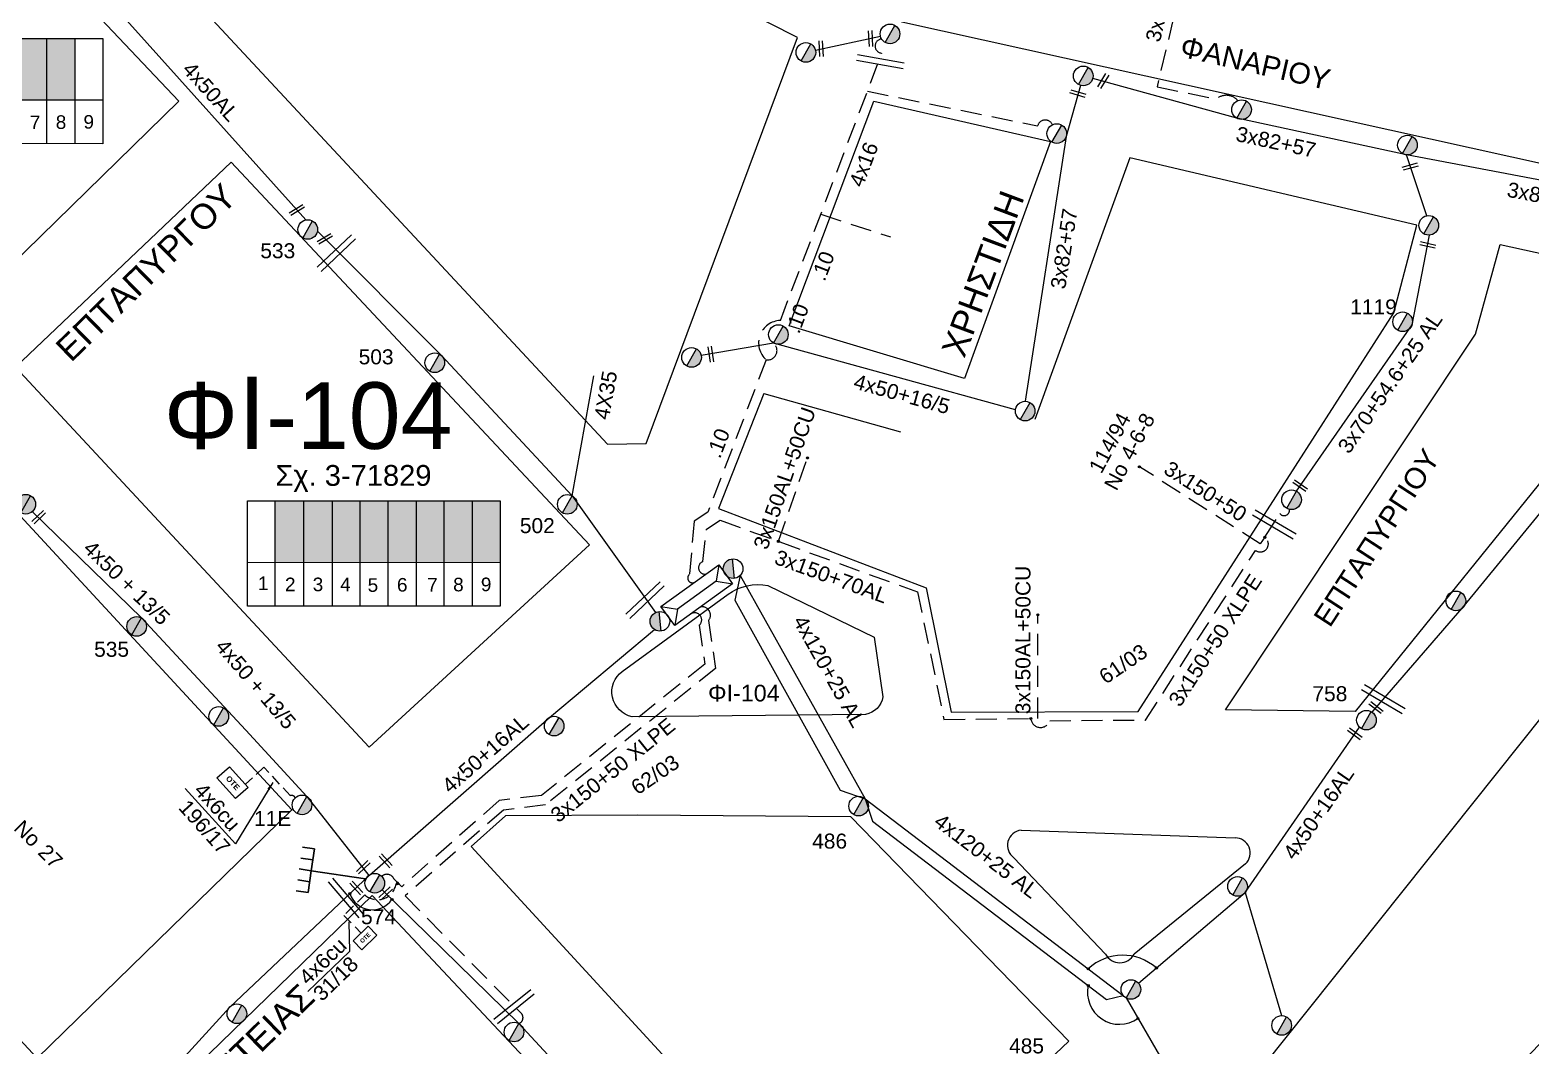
# Model space of a CAD drawing. Header units: millimetres. Extents: x 1091 to 3521, y 1177 to 2968.
# Drawn here: x 2548.9 to 2729.1, y 2260.2 to 2382.2 of the extents above; entities that cross this region are included whole.
import ezdxf
from ezdxf.enums import TextEntityAlignment as Align

# ---------------------------------------------------------------- set-up
doc = ezdxf.new("R2010")
doc.units = ezdxf.units.MM
doc.linetypes.add('DASHED', pattern=[19.05, 12.7, -6.35])
for name, color, linetype, lineweight in [('3x150+50', 7, 'Continuous', 30), ('3x150+50 XLPE', 7, 'SYN_LINE', 30), ('3x82+57', 7, 'DASHED', 30), ('4X35', 7, 'DASHED', 30), ('4x50 + 13_5', 7, 'SYN_LINE', 30), ('4x50+16', 7, 'Continuous', 30), ('4x50+16_5', 7, 'Continuous', 30), ('Άγνωστα', 7, 'Continuous', 30), ('Γυμνά εναέρια ΧΤ (3Φ) 4x50AL', 7, 'Continuous', 30), ('Γυμνά εναέρια ΧΤ και ΦΟΠ (3Φ)   4x50+16AL', 7, 'Continuous', 30), ('Καλώδια ΧΤ   3x150+70AL', 7, 'DASHED', 30), ('Καλώδια ΧΤ   3x150AL+50CU', 7, 'DASHED', 30), ('Συνεστραμμένα ΧΤ   3x70+54.6+25 AL', 7, 'SYN_LINE', 30), ('Συνεστραμμένα ΧΤ   4x120+25 AL', 7, 'SYN_LINE', 30), ('Υπόγεια Καλώδια Δικτύου ΧΤ   .10', 7, 'DASHED', 30), ('Υπόγεια Καλώδια Δικτύου ΧΤ   .15', 7, 'DASHED', 30), ('Υπόγεια καλώδια Παροχών ΧΤ   4x16AL', 7, 'DASHED', 30), ('Υπόγεια καλώδια Παροχών ΧΤ   4x50AL', 7, 'DASHED', 30), ('Υπόγεια καλώδια Παροχών ΧΤ   4x6', 7, 'DASHED', 30)]:
    doc.layers.add(name, color=color, linetype=linetype, lineweight=lineweight)
for name, color, linetype in [('Pillar OTE', 7, 'Continuous'), ('TEXT ΚΑΛΩΔΙΩΝ', 7, 'Continuous'), ('ΑΓΝΩΣΤΟ ΕΝΑΕΡΙΟ ΚΑΛΩΔΙΟ', 7, 'Continuous'), ('ΑΓΝΩΣΤΟ ΥΠΟΓΕΙΟ ΚΑΛΩΔΙΟ', 7, 'DASHED'), ('Επιγραφές - Σχήματα', 7, 'Continuous'), ('Μηχανική τομή', 7, 'Continuous'), ('Στύλος Ξύλινος', 7, 'Continuous'), ('Στύλος Ξύλινος @ 1', 7, 'Continuous'), ('Στύλος ΦΜ', 7, 'Continuous'), ('Στύλος ΦΜ @ 1', 7, 'Continuous'), ('Συνδέσεις', 7, 'Continuous'), ('Τομή', 7, 'Continuous'), ('Υποσταθμός εναέριος 2 στύλων', 7, 'Continuous'), ('Υποσταθμός πόλεως', 7, 'Continuous'), ('Υπόβαθρο ΔΕΗ', 7, 'Continuous')]:
    doc.layers.add(name, color=color, linetype=linetype)
doc.styles.add('arial', font='arial.ttf')
doc.styles.get("Standard").update_dxf_attribs({"font": 'arial.ttf', "height": 1.8})
doc.linetypes.add('SYN_LINE', pattern='A,0.5,-0.0001,["/\\/\\/\\/",Standard,S=0.1,R=0,X=0,Y=-0.05],-0.25', length=0.7501)
doc.dimstyles.new('ISO-25', dxfattribs={"dimtxt": 2.5, "dimasz": 2.5, "dimexe": 1.25, "dimexo": 0.625, "dimtad": 1, "dimtxsty": 'Standard', "dimcen": 2.5, "dimadec": 0, "dimazin": 0, "dimtfac": 1, "dimtmove": 0, "dimatfit": 3, "dimfxl": 1, "dimarcsym": 0})

# ---------------------------------------------------------------- blocks, each defined once
blk = doc.blocks.new('ΥΠΑΡΧΩΝ ΤΣΙΜΕΝΤΕΝΙΟΣ ΣΤΥΛΟΣ')
at = {"layer": 'Στύλος ΦΜ'}
blk.add_hatch(color=7, dxfattribs=at).paths.add_polyline_path([(-1.29, -2.28, 0.574793), (2.62, 0, 0.268822), (1.3, 2.27)])
at = {"layer": 'Στύλος ΦΜ', "color": 7}
blk.add_line((-1.29, -2.28), (1.3, 2.27), dxfattribs=at)
blk.add_circle((0, 0), 2.62, dxfattribs=at)
at = {"layer": 'Στύλος ΦΜ', "flags": 4}
for tag, p in [('ΑΡΙΘΜΟΣ', (-4.68, 8.05)), ('ΤΥΠΟΣ', (-4.91, 3.03))]:
    blk.add_attdef(tag, p, '', height=4, dxfattribs=at)
blk = doc.blocks.new('ΥΠΑΡΧΩΝ ΞΥΛΙΝΟΣ ΣΤΥΛΟΣ')
at = {"layer": 'Στύλος Ξύλινος'}
h = blk.add_hatch(color=7, dxfattribs=at)
h.paths.add_polyline_path([(-2.62, 0, 0.270008), (-1.29, -2.28), (1.3, 2.27, 0.576266)])
h.paths.add_polyline_path([(-1.29, -2.28, 0.574793), (2.62, 0, 0.268822), (1.3, 2.27)])
at = {"layer": 'Στύλος Ξύλινος', "color": 7}
blk.add_line((-1.29, -2.28), (1.3, 2.27), dxfattribs=at)
blk.add_circle((0, 0), 2.62, dxfattribs=at)
at = {"layer": 'Στύλος Ξύλινος', "color": 1, "flags": 4}
for tag, p in [('ΑΡΙΘΜΟΣ', (-4.91, 8.6)), ('ΤΥΠΟΣ', (-4.85, 3.39))]:
    blk.add_attdef(tag, p, '', height=4, dxfattribs=at)
blk = doc.blocks.new('ΥΠΟΣΤΑΘΜΟΣ ΕΝΑΕΡΙΟΣ ΕΠΙ 2 ΣΤΥΛΩΝ')
at = {"layer": 'Υποσταθμός εναέριος 2 στύλων', "linetype": 'Continuous'}
for points in [[(-11.97, -2.11, 0.574793), (-8.45, -0.07, 0.268822), (-9.64, 1.98)], [(9.68, -2.15, 0.574793), (13.19, -0.1, 0.268822), (12.01, 1.95)]]:
    blk.add_hatch(color=256, dxfattribs=at).paths.add_polyline_path(points)
for p, q in [((-11.97, -2.11), (-9.64, 1.98)), ((9.68, -2.15), (12.01, 1.95))]:
    blk.add_line(p, q, dxfattribs=at)
for centre in [(-10.81, -0.07), (10.84, -0.1)]:
    blk.add_circle(centre, 2.36, dxfattribs=at)
at = {"layer": 'Υποσταθμός πόλεως', "linetype": 'Continuous', "ltscale": 40}
blk.add_lwpolyline([(-8.57, 2.82), (8.57, 2.82), (8.57, -2.82), (-8.57, -2.82)], close=True, dxfattribs=at)
for points in [[(-5.75, 0), (-8.57, 2.82)], [(-8.57, -2.82), (-5.75, 0)], [(-5.75, 0), (5.75, 0)], [(5.75, 0), (8.57, 2.82)], [(8.57, -2.82), (5.75, 0)]]:
    blk.add_lwpolyline(points, dxfattribs=at)
at = {"layer": 'Υποσταθμός εναέριος 2 στύλων', "ltscale": 40, "flags": 1}
for tag, p in [('ΜΕΤΑΣΧΗΜΑΤΙΣΜΟΣ', (14.09, 2.51)), ('ΙΣΧΥΣ', (14.07, -0.28)), ('ΑΡΙΘΜΟΣ', (14.19, -3))]:
    blk.add_attdef(tag, p, '', height=1.8, dxfattribs=at)
blk = doc.blocks.new('_ΣΥΝΔΕΣΗ')
at = {"layer": 'Συνδέσεις', "linetype": 'SYN_LINE', "ltscale": 40}
blk.add_hatch(color=256, dxfattribs=at).paths.add_polyline_path([(0.5, -0.01, 1), (-0.5, -0.01, 1)])
at = {"layer": 'Συνδέσεις'}
blk.add_circle((0, -0.01), 0.5, dxfattribs=at)
blk = doc.blocks.new('ΜΗΧΑΝΙΚΗ ΤΟΜΗ')
at = {"layer": 'Μηχανική τομή', "ltscale": 40}
for p, q in [((-3.79, 1.21), (3.79, 1.21)), ((3.79, -0.34), (-3.79, -0.34))]:
    blk.add_line(p, q, dxfattribs=at)
blk = doc.blocks.new('ΤΟΜΗ')
at = {"layer": 'Τομή', "ltscale": 40}
for p, q in [((11.33, -0.65), (-11.4, -0.65)), ((11.33, -3.42), (-11.4, -3.42))]:
    blk.add_line(p, q, dxfattribs=at)
blk = doc.blocks.new('A$C6B443C3E')
at = {"layer": 'Υπόβαθρο ΔΕΗ', "lineweight": 30, "ltscale": 0.1}
for p, q in [((-3.45, 7.39), (-3.06, 5.98)), ((-2.17, 7.75), (-1.78, 6.34)), ((-0.89, 8.1), (-0.5, 6.7)), ((0.38, 8.46), (0.78, 7.06)), ((-4.73, 7.03), (-4.33, 5.62))]:
    blk.add_line(p, q, dxfattribs=at)
for points in [[(-1.78, 6.34), (-4.33, 5.62)], [(0.78, 7.06), (-1.78, 6.34)], [(0, 0), (-1.78, 6.34)]]:
    blk.add_lwpolyline(points, dxfattribs=at)
blk = doc.blocks.new('PILLAR ΟΤΕ')
at = {"layer": 'Pillar OTE', "ltscale": 40}
blk.add_lwpolyline([(-3.31, 2.02), (3.39, 2.02), (3.39, -1.99), (-3.31, -1.99)], close=True, dxfattribs=at)
at = {"layer": 'Pillar OTE', "insert": (-1.81, 0.71), "char_height": 1.3575, "width": 109.961, "attachment_point": 1}
blk.add_mtext('{\\fArial|b1|i0|c161|p34;OTE}', dxfattribs=at)

msp = doc.modelspace()

# ---------------------------------------------------------------- hatches: boundary and pattern name
at = {"layer": 'Pillar OTE', "ltscale": 40}
h = msp.add_hatch(color=256, dxfattribs=at)
h.dxf.hatch_style = 1
h.paths.add_polyline_path([(2592.96, 2279.92), (2592.81, 2279.53), (2593.21, 2279.66)])
at = {"layer": 'Καλώδια ΧΤ   3x150AL+50CU', "linetype": 'DASHED', "lineweight": -3, "ltscale": 0.2}
h = msp.add_hatch(color=133, dxfattribs=at)
h.dxf.hatch_style = 1
h.paths.add_polyline_path([(2550.91, 2373.83), (2550.91, 2381.21), (2547.57, 2381.21), (2547.57, 2373.83)])
h = msp.add_hatch(color=27, dxfattribs=at)
h.dxf.hatch_style = 1
h.paths.add_polyline_path([(2554.3, 2381.21), (2550.91, 2381.21), (2550.91, 2373.83), (2554.3, 2373.83)])
h = msp.add_hatch(color=30, dxfattribs=at)
h.dxf.hatch_style = 1
h.paths.add_polyline_path([(2581.78, 2325.67), (2578.34, 2325.67), (2578.34, 2318.31), (2581.78, 2318.31)])
h = msp.add_hatch(color=2, dxfattribs=at)
h.dxf.hatch_style = 1
h.paths.add_polyline_path([(2581.78, 2318.31), (2585.22, 2318.31), (2585.22, 2325.67), (2581.78, 2325.67)])
h = msp.add_hatch(color=151, dxfattribs=at)
h.dxf.hatch_style = 1
h.paths.add_polyline_path([(2588.52, 2325.67), (2585.22, 2325.67), (2585.22, 2318.31), (2588.52, 2318.3)])
h = msp.add_hatch(color=133, dxfattribs=at)
h.dxf.hatch_style = 1
h.paths.add_polyline_path([(2588.52, 2318.3), (2591.9, 2318.3), (2591.9, 2325.67), (2588.52, 2325.67)])
h = msp.add_hatch(color=27, dxfattribs=at)
h.dxf.hatch_style = 1
h.paths.add_polyline_path([(2591.9, 2318.3), (2595.3, 2318.3), (2595.3, 2325.67), (2591.9, 2325.67)])
h = msp.add_hatch(color=6, dxfattribs=at)
h.dxf.hatch_style = 1
h.paths.add_polyline_path([(2598.64, 2318.29), (2598.64, 2325.67), (2595.3, 2325.67), (2595.3, 2318.3)])
h = msp.add_hatch(color=62, dxfattribs=at)
h.dxf.hatch_style = 1
h.paths.add_polyline_path([(2602.03, 2325.67), (2598.64, 2325.67), (2598.64, 2318.29), (2602.03, 2318.29)])
h = msp.add_hatch(color=5, dxfattribs=at)
h.dxf.hatch_style = 1
h.paths.add_polyline_path([(2605.35, 2325.67), (2601.96, 2325.67), (2601.96, 2318.29), (2605.35, 2318.29)])

# ---------------------------------------------------------------- linework, layer by layer
at = {"layer": '3x150+50', "color": 27, "linetype": 'DASHED', "lineweight": -3, "ltscale": 0.2}
msp.add_lwpolyline([(2688.85, 2394.66), (2684.24, 2375.4), (2691.38, 2373.93, -0.417494), (2693.93, 2373.74, 18.398229)], format="xyb", dxfattribs=at)
at = {"layer": '3x150+50', "color": 2, "linetype": 'DASHED', "lineweight": -3, "ltscale": 0.2}
msp.add_lwpolyline([(2697.19, 2321.3), (2696.64, 2320.5), (2682.12, 2329.77)], dxfattribs=at)
msp.add_lwpolyline([(2697.19, 2321.3), (2698.99, 2324.15, 0.781848), (2700.14, 2324.66, -3.698008)], format="xyb", dxfattribs=at)
at = {"layer": '3x150+50 XLPE', "color": 2, "linetype": 'DASHED', "lineweight": -3, "ltscale": 0.2}
msp.add_lwpolyline([(2669.08, 2299.53, 0.823707), (2671.35, 2299.28), (2682.86, 2299.36), (2696.06, 2319.73, 1.018198), (2697.19, 2321.3, 31.746745)], format="xyb", dxfattribs=at)
at = {"layer": '3x150+50 XLPE', "color": 151, "linetype": 'DASHED', "lineweight": -3, "ltscale": 0.2}
msp.add_lwpolyline([(2629.4, 2312.92, -0.733858), (2630.35, 2311.3), (2631.21, 2305.56), (2610.79, 2289.16), (2605.75, 2288.54), (2593.92, 2278.26), (2607.87, 2264.14, -0.550632), (2607.6, 2262.91)], format="xyb", dxfattribs=at)
at = {"layer": '3x82+57', "color": 27, "linetype": 'Continuous', "lineweight": -3, "ltscale": 0.2}
for points in [[(2745.72, 2361.26), (2714.21, 2367.22), (2693.81, 2371.63), (2676.52, 2376.4)], [(2675.06, 2375.56), (2673.33, 2369.44), (2668.39, 2337.63)]]:
    msp.add_lwpolyline(points, dxfattribs=at)
at = {"layer": '4X35', "color": 133, "linetype": 'SYN_LINE', "lineweight": -3, "ltscale": 0.2}
msp.add_lwpolyline([(2614, 2326.28), (2616.6, 2340.68)], dxfattribs=at)
at = {"layer": '4x50 + 13_5', "color": 6, "lineweight": -3, "ltscale": 0.1}
msp.add_lwpolyline([(2549.14, 2324.38), (2562.28, 2311.63), (2574.8, 2298.13), (2582.14, 2290.18), (2589.57, 2280.69)], dxfattribs=at)
at = {"layer": '4x50+16', "color": 62, "lineweight": -3, "ltscale": 0.1}
msp.add_lwpolyline([(2680.52, 2265.98), (2693.76, 2243.16), (2702.83, 2231.79)], dxfattribs=at)
at = {"layer": '4x50+16_5', "color": 27, "lineweight": -3, "ltscale": 0.1}
msp.add_lwpolyline([(2667.24, 2336.61), (2638.18, 2344.62), (2629.48, 2343.14)], dxfattribs=at)
at = {"layer": 'Pillar OTE', "lineweight": -3, "ltscale": 40}
for points in [[(2527.28, 2368.57), (2527.29, 2381.21), (2557.62, 2381.21), (2557.62, 2368.54), (2527.28, 2368.57)], [(2550.91, 2368.55), (2550.91, 2381.21)], [(2554.3, 2368.54), (2554.3, 2381.21)], [(2527.28, 2373.85), (2557.62, 2373.82)], [(2575.01, 2313.03), (2575.01, 2325.67), (2605.35, 2325.67), (2605.34, 2313.01), (2575.01, 2313.04)], [(2578.34, 2313.03), (2578.34, 2325.67)], [(2581.78, 2313.03), (2581.78, 2325.67)], [(2585.22, 2313.03), (2585.22, 2325.67)], [(2588.52, 2313.02), (2588.52, 2325.67)], [(2591.9, 2313.02), (2591.9, 2325.67)], [(2595.3, 2313.02), (2595.3, 2325.67)], [(2598.64, 2313.01), (2598.64, 2325.67)], [(2602.02, 2313.01), (2602.03, 2325.67)], [(2575.01, 2318.32), (2605.35, 2318.29)]]:
    msp.add_lwpolyline(points, dxfattribs=at)
at = {"layer": 'Pillar OTE', "ltscale": 40}
msp.add_lwpolyline([(2593.21, 2279.66), (2592.81, 2279.53), (2592.96, 2279.92), (2593.21, 2279.66)], dxfattribs=at)
at = {"layer": 'ΑΓΝΩΣΤΟ ΕΝΑΕΡΙΟ ΚΑΛΩΔΙΟ', "color": 133, "lineweight": -3, "ltscale": 0.1}
msp.add_lwpolyline([(2583.4, 2358.06), (2598.31, 2343.11), (2614, 2326.28), (2623.99, 2312.25)], dxfattribs=at)
at = {"layer": 'ΑΓΝΩΣΤΟ ΕΝΑΕΡΙΟ ΚΑΛΩΔΙΟ', "color": 5, "lineweight": -3, "ltscale": 0.1}
msp.add_lwpolyline([(2694.82, 2278.63), (2699.2, 2263.86)], dxfattribs=at)
at = {"layer": 'ΑΓΝΩΣΤΟ ΥΠΟΓΕΙΟ ΚΑΛΩΔΙΟ', "color": 27, "lineweight": -3, "ltscale": 0.2}
msp.add_lwpolyline([(2649.46, 2374.88), (2669.9, 2370.69, -0.72313), (2671.67, 2370.83, 1.354022)], format="xyb", dxfattribs=at)
at = {"layer": 'Γυμνά εναέρια ΧΤ (3Φ) 4x50AL', "color": 30, "lineweight": -3, "ltscale": 0.1}
msp.add_lwpolyline([(2520.81, 2427.17), (2534.01, 2411.97), (2559.05, 2384.96), (2582.02, 2359.42)], dxfattribs=at)
at = {"layer": 'Γυμνά εναέρια ΧΤ (3Φ) 4x50AL', "color": 1, "lineweight": -3, "ltscale": 0.1}
msp.add_lwpolyline([(2643.2, 2379.8), (2651.03, 2381.46)], dxfattribs=at)
at = {"layer": 'Γυμνά εναέρια ΧΤ και ΦΟΠ (3Φ)   4x50+16AL', "color": 5, "lineweight": -3, "ltscale": 0.1}
for points in [[(2710.08, 2300.29), (2721.14, 2313.05), (2736.59, 2331.91), (2746.42, 2359.47)], [(2682.01, 2267.75), (2694.82, 2278.63), (2708.56, 2298.5)]]:
    msp.add_lwpolyline(points, dxfattribs=at)
at = {"layer": 'Γυμνά εναέρια ΧΤ και ΦΟΠ (3Φ)   4x50+16AL', "color": 6, "lineweight": -3, "ltscale": 0.1}
for points in [[(2611.26, 2299.66), (2623.9, 2310.22)], [(2589.65, 2280.74), (2611.26, 2299.66)]]:
    msp.add_lwpolyline(points, dxfattribs=at)
at = {"layer": 'Γυμνά εναέρια ΧΤ και ΦΟΠ (3Φ)   4x50+16AL', "color": 30, "lineweight": -3, "ltscale": 0.1}
for points in [[(2558.38, 2249), (2572.87, 2264.89), (2589.65, 2280.74)], [(2591.17, 2278.97), (2607.6, 2262.91), (2623.97, 2245.22), (2639.85, 2228.2)]]:
    msp.add_lwpolyline(points, dxfattribs=at)
at = {"layer": 'Καλώδια ΧΤ   3x150+70AL', "color": 2, "lineweight": -3, "ltscale": 0.2}
msp.add_lwpolyline([(2630.08, 2316.88, -0.924106), (2629.7, 2318.38), (2630.14, 2322.28), (2631.77, 2323.35), (2655.46, 2314.75), (2658.65, 2299.44), (2669.92, 2299.53)], format="xyb", dxfattribs=at)
at = {"layer": 'Καλώδια ΧΤ   3x150AL+50CU', "color": 2, "lineweight": -3, "ltscale": 0.2}
for points in [[(2638.76, 2320.82), (2642.26, 2330.83)], [(2669.92, 2299.53), (2669.93, 2312)]]:
    msp.add_lwpolyline(points, dxfattribs=at)
at = {"layer": 'Συνεστραμμένα ΧΤ   3x70+54.6+25 AL', "color": 27, "linetype": 'SYN_LINE', "lineweight": -3, "ltscale": 10}
msp.add_lwpolyline([(2716.64, 2359.91), (2714.21, 2367.22)], dxfattribs=at)
at = {"layer": 'Συνεστραμμένα ΧΤ   3x70+54.6+25 AL', "color": 27, "linetype": 'SYN_LINE', "lineweight": -3, "ltscale": 15}
msp.add_lwpolyline([(2700.97, 2326.83), (2714.87, 2346.82), (2716.96, 2357.58)], dxfattribs=at)
at = {"layer": 'Συνεστραμμένα ΧΤ   4x120+25 AL', "color": 62, "lineweight": -3, "ltscale": 15}
for points in [[(2634.19, 2316.72), (2633.53, 2313.75), (2646.19, 2290.92), (2649.18, 2289.9)], [(2649.18, 2289.9), (2650.07, 2287.23), (2678.17, 2265.8), (2680.18, 2266.27)]]:
    msp.add_lwpolyline(points, dxfattribs=at)
at = {"layer": 'Συνεστραμμένα ΧΤ   4x120+25 AL', "color": 5, "lineweight": -3, "ltscale": 15}
msp.add_lwpolyline([(2634.19, 2316.72), (2649.18, 2289.9), (2680.18, 2266.27)], dxfattribs=at)
at = {"layer": 'Υπόβαθρο ΔΕΗ', "lineweight": -3, "ltscale": 0.1}
for points in [[(2653.57, 2383.15), (2673.77, 2440.87), (2763.16, 2406.95), (2746.38, 2362.63)], [(2622.87, 2332.55), (2641.05, 2381.31), (2541.61, 2431.64), (2536.25, 2420.53), (2618.24, 2332.49)], [(2532.92, 2409.36), (2515.22, 2376.89), (2540.95, 2348.44), (2566.76, 2373.69)], [(2640.07, 2346.7), (2650.23, 2373.69), (2671.43, 2368.84), (2661.11, 2340.36)], [(2616.07, 2320.39), (2573.05, 2366.36), (2547.14, 2341.72), (2589.61, 2296.1)], [(2692.45, 2300.57), (2722.5, 2345.71), (2725.45, 2356.44), (2742.25, 2352.77), (2734.56, 2333.21), (2708.04, 2300.4)], [(2580.34, 2288.56), (2549.74, 2258.76), (2508.03, 2303.64), (2538.88, 2333.36)], [(2638.03, 2227.09), (2606.48, 2196.72), (2559.23, 2248.41), (2589.99, 2278.29)]]:
    msp.add_lwpolyline(points, close=True, dxfattribs=at)
for points in [[(2637, 2338.56), (2631.56, 2324.74), (2656.49, 2315.23), (2659.52, 2300.31), (2681.97, 2300.4), (2712.69, 2348.24), (2715.45, 2358.78), (2680.98, 2366.87), (2669.55, 2335.45)], [(2637, 2338.56), (2653.44, 2333.97)], [(2806.65, 2245.16), (2781.15, 2254.79), (2732.83, 2263.16), (2709.19, 2238.76), (2694.21, 2254.33), (2750.26, 2324.55), (2773.98, 2322.54), (2832.98, 2296.48), (2806.65, 2245.16)], [(2567.53, 2291.13), (2573.56, 2284.51)], [(2621.89, 2287.93), (2605.98, 2287.87), (2601.87, 2284.19), (2646.83, 2235.31)], [(2646.83, 2235.31), (2673.66, 2260.78), (2647.46, 2287.74), (2621.89, 2287.93)], [(2667.91, 2286.13), (2693.62, 2285.21)], [(2678.05, 2271.24), (2667.05, 2282.82)], [(2694.87, 2282.09), (2681.49, 2271.24)]]:
    msp.add_lwpolyline(points, dxfattribs=at)
msp.add_lwpolyline([(2650.26, 2309.32), (2651.32, 2302.16, -0.335648), (2649.21, 2300.04), (2621.2, 2299.75, -0.650599), (2620.01, 2305.2), (2632.71, 2314.46, -0.208581), (2637.51, 2315.52), (2650.26, 2309.32)], format="xyb", dxfattribs=at)
for centre, radius, start, end in [((2668.1, 2284.31), 1.83, 96.1563, 234.6714), ((2693.62, 2283.4), 1.81, 314.047, 90.0103), ((2679.77, 2272.17), 1.96, 208.4342, 331.5658)]:
    msp.add_arc(centre, radius, start, end, dxfattribs=at)
at = {"layer": 'Υπόβαθρο ΔΕΗ', "lineweight": -3}
for centre, radius, start, end in [((2590, 2279.45), 2.87, 199.1575, 325.1225), ((2680.12, 2265.02), 6.09, 48.489, 132.9272), ((2679.72, 2266.66), 3.84, 167.621, 305.3408)]:
    msp.add_arc(centre, radius, start, end, dxfattribs=at)
at = {"layer": 'Υπόγεια Καλώδια Δικτύου ΧΤ   .10', "color": 27, "lineweight": -3, "ltscale": 0.2}
for points in [[(2637.3, 2342.61, -0.678263), (2639, 2347.34), (2651.19, 2379.44, -0.939988), (2651.16, 2381.14, 15.752213)], [(2638.18, 2344.62, -0.756541), (2637.3, 2342.61), (2630.27, 2324.3), (2628.64, 2323.22), (2628.08, 2316.85, 1.051676), (2628.85, 2316, 2.060895)]]:
    msp.add_lwpolyline(points, format="xyb", dxfattribs=at)
at = {"layer": 'Υπόγεια Καλώδια Δικτύου ΧΤ   .15', "color": 30, "lineweight": -3, "ltscale": 0.2}
msp.add_lwpolyline([(2628.27, 2312.11, -0.938051), (2629.23, 2310.73), (2629.92, 2306.07), (2610.3, 2290.31), (2605.24, 2289.68), (2593.53, 2279.34), (2592.59, 2280.28, 0.500934), (2591.12, 2280.6, 5.425385)], format="xyb", dxfattribs=at)
at = {"layer": 'Υπόγεια καλώδια Παροχών ΧΤ   4x16AL', "color": 27, "lineweight": -3, "ltscale": 0.2}
msp.add_lwpolyline([(2643.84, 2360.09), (2652.21, 2357.36)], dxfattribs=at)
at = {"layer": 'Υπόγεια καλώδια Παροχών ΧΤ   4x6', "color": 6, "linetype": 'DASHED', "lineweight": -3, "ltscale": 0.1}
msp.add_lwpolyline([(2580.73, 2290, 0.43972), (2580.15, 2290.27), (2576.98, 2293.69), (2574.76, 2291.64)], format="xyb", dxfattribs=at)
at = {"layer": 'Υπόγεια καλώδια Παροχών ΧΤ   4x6', "color": 30, "linetype": 'DASHED', "lineweight": -3, "ltscale": 0.1}
msp.add_lwpolyline([(2592.81, 2279.53, -0.569123), (2589.1, 2278.36), (2586.58, 2275.9), (2588.66, 2273.77)], format="xyb", dxfattribs=at)

# ---------------------------------------------------------------- block references
at = {"layer": 'Pillar OTE'}
for p, xscale, yscale, zscale, rotation in [((2573.18, 2291.84), 0.5, 0.5, 0.5, 312), ((2589.11, 2273.16), 0.375, 0.375, 0.375, 43.99999999999999)]:
    msp.add_blockref('PILLAR ΟΤΕ', p, dxfattribs=dict(at, xscale=xscale, yscale=yscale, zscale=zscale, rotation=rotation))
at = {"layer": 'Γυμνά εναέρια ΧΤ (3Φ) 4x50AL', "color": 1, "lineweight": -3, "ltscale": 0.1, "rotation": 65.98903821789852}
msp.add_blockref('A$C6B443C3E', (2589.18, 2280.3), dxfattribs=at)
at = {"layer": 'Μηχανική τομή', "lineweight": -3}
for p, xscale, yscale, zscale, rotation in [((2649.73, 2381.18), 0.2499999999999679, 0.2499999999999679, 0.2499999999999679, 272.7541058380016), ((2643.78, 2379.97), 0.2499999999999679, 0.2499999999999679, 0.2499999999999679, 272.7541058380016), ((2677.68, 2376.16), 0.2499999999999679, 0.2499999999999679, 0.2499999999999679, 238.3591332110774), ((2674.77, 2374.69), 0.2499999999999679, 0.2499999999999679, 0.2499999999999679, 163.4095543779296), ((2714.62, 2365.92), 0.2499999999999679, 0.2499999999999679, 0.2499999999999679, 195.6396198225765), ((2580.87, 2360.7), 0.2499999999999679, 0.2499999999999679, 0.2499999999999679, 211.2463764718228), ((2584.23, 2357.23), 0.2499999999999678, 0.2499999999999678, 0.2499999999999678, 211.2463764718228), ((2716.79, 2356.51), 0.2499999999999679, 0.2499999999999679, 0.2499999999999679, 167.1341006093526), ((2630.54, 2343.26), 0.2499999999999678, 0.2499999999999678, 0.2499999999999678, 278.6510515415159), ((2701.49, 2327.6), 0.2499999999999679, 0.2499999999999679, 0.2499999999999679, 145.1761568656196), ((2549.86, 2323.79), 0.2499999999999679, 0.2499999999999679, 0.2499999999999679, 223.3230996396515), ((2710.47, 2300.76), 0.2499999999999679, 0.2499999999999679, 0.2499999999999679, 322.9412610265024), ((2707.92, 2297.61), 0.2499999999999679, 0.2499999999999679, 0.2499999999999679, 322.9412610265024), ((2588.83, 2281.77), 0.2499999999999679, 0.2499999999999679, 0.2499999999999679, 223.3230996396515), ((2591.52, 2282.38), 0.2499999999999679, 0.2499999999999679, 0.2499999999999679, 312.9274055992574), ((2587.98, 2279.12), 0.2499999999999678, 0.2499999999999678, 0.2499999999999678, 312.9274055992574), ((2591.52, 2278.63), 0.2499999999999679, 0.2499999999999679, 0.2499999999999679, 223.3230996396515)]:
    msp.add_blockref('ΜΗΧΑΝΙΚΗ ΤΟΜΗ', p, dxfattribs=dict(at, xscale=xscale, yscale=yscale, zscale=zscale, rotation=rotation))
at = {"layer": 'Στύλος Ξύλινος @ 1', "lineweight": -3, "ltscale": 40, "xscale": 0.4499999999998181, "yscale": 0.4499999999998181, "zscale": 0.4499999999998181}
msp.add_blockref('ΥΠΑΡΧΩΝ ΞΥΛΙΝΟΣ ΣΤΥΛΟΣ', (2548.37, 2325.27), dxfattribs=at)
at = {"layer": 'Στύλος Ξύλινος @ 1', "lineweight": -3, "ltscale": 40}
ref = msp.add_blockref('ΥΠΑΡΧΩΝ ΞΥΛΙΝΟΣ ΣΤΥΛΟΣ', (2561.69, 2310.6), dxfattribs=dict(at, xscale=0.4499999999998181, yscale=0.4499999999998181, zscale=0.4499999999998181))
ref.add_attrib('ΤΥΠΟΣ', '535', (2556.58, 2306.95), dxfattribs={"layer": 'Στύλος Ξύλινος', "height": 1.8, "flags": 4})
at = {"layer": 'Στύλος ΦΜ @ 1', "lineweight": -3, "ltscale": 40}
ref = msp.add_blockref('ΥΠΑΡΧΩΝ ΤΣΙΜΕΝΤΕΝΙΟΣ ΣΤΥΛΟΣ', (2652.17, 2381.75), dxfattribs=dict(at, xscale=0.4499999999998181, yscale=0.4499999999998181, zscale=0.4499999999998181))
ref.add_attrib('ΤΥΠΟΣ', '28', (2654.63, 2383.39), dxfattribs={"layer": 'Στύλος ΦΜ', "height": 1.8, "flags": 4})
at = {"layer": 'Στύλος ΦΜ @ 1', "lineweight": -3, "ltscale": 40, "xscale": 0.4499999999998181, "yscale": 0.4499999999998181, "zscale": 0.4499999999998181}
for p in [(2642.06, 2379.52), (2675.38, 2376.7), (2694.39, 2372.65), (2672.2, 2369.78), (2714.31, 2368.4), (2716.87, 2358.76), (2638.76, 2345.65), (2628.33, 2342.9), (2668.4, 2336.45), (2700.39, 2325.81), (2720.13, 2313.66), (2571.55, 2299.79), (2611.83, 2298.63), (2693.91, 2279.37), (2573.73, 2264.09), (2607.01, 2261.89), (2699.21, 2262.68)]:
    msp.add_blockref('ΥΠΑΡΧΩΝ ΤΣΙΜΕΝΤΕΝΙΟΣ ΣΤΥΛΟΣ', p, dxfattribs=at)
at = {"layer": 'Στύλος ΦΜ @ 1', "lineweight": -3, "ltscale": 40}
ref = msp.add_blockref('ΥΠΑΡΧΩΝ ΤΣΙΜΕΝΤΕΝΙΟΣ ΣΤΥΛΟΣ', (2582.24, 2358.26), dxfattribs=dict(at, xscale=0.4499999999998181, yscale=0.4499999999998181, zscale=0.4499999999998181))
ref.add_attrib('ΑΡΙΘΜΟΣ', '533', (2576.54, 2354.81), dxfattribs={"layer": 'Στύλος ΦΜ', "height": 1.8, "flags": 4})
ref = msp.add_blockref('ΥΠΑΡΧΩΝ ΤΣΙΜΕΝΤΕΝΙΟΣ ΣΤΥΛΟΣ', (2713.74, 2347.18), dxfattribs=dict(at, xscale=0.4499999999998181, yscale=0.4499999999998181, zscale=0.4499999999998181))
ref.add_attrib('ΑΡΙΘΜΟΣ', '1119', (2707.44, 2348.07), dxfattribs={"layer": 'Στύλος ΦΜ', "height": 1.8, "flags": 4})
ref = msp.add_blockref('ΥΠΑΡΧΩΝ ΤΣΙΜΕΝΤΕΝΙΟΣ ΣΤΥΛΟΣ', (2597.49, 2342.26), dxfattribs=dict(at, xscale=0.4499999999998181, yscale=0.4499999999998181, zscale=0.4499999999998181))
ref.add_attrib('ΑΡΙΘΜΟΣ', '503', (2588.35, 2342.07), dxfattribs={"layer": 'Στύλος ΦΜ', "height": 1.8, "flags": 4})
ref = msp.add_blockref('ΥΠΑΡΧΩΝ ΤΣΙΜΕΝΤΕΝΙΟΣ ΣΤΥΛΟΣ', (2613.41, 2325.26), dxfattribs=dict(at, xscale=0.4499999999998181, yscale=0.4499999999998181, zscale=0.4499999999998181))
ref.add_attrib('ΑΡΙΘΜΟΣ', '502', (2607.71, 2321.8), dxfattribs={"layer": 'Στύλος ΦΜ', "height": 1.8, "flags": 4})
ref = msp.add_blockref('ΥΠΑΡΧΩΝ ΤΣΙΜΕΝΤΕΝΙΟΣ ΣΤΥΛΟΣ', (2709.39, 2299.34), dxfattribs=dict(at, xscale=0.4499999999998181, yscale=0.4499999999998181, zscale=0.4499999999998181))
ref.add_attrib('ΑΡΙΘΜΟΣ', '758', (2702.9, 2301.62), dxfattribs={"layer": 'Στύλος ΦΜ', "height": 1.8, "flags": 4})
ref = msp.add_blockref('ΥΠΑΡΧΩΝ ΤΣΙΜΕΝΤΕΝΙΟΣ ΣΤΥΛΟΣ', (2581.55, 2289.16), dxfattribs=dict(at, xscale=0.4499999999998181, yscale=0.4499999999998181, zscale=0.4499999999998181))
ref.add_attrib('ΤΥΠΟΣ', '11Ε', (2575.78, 2286.64), dxfattribs={"layer": 'Στύλος ΦΜ', "height": 1.8, "flags": 4})
ref = msp.add_blockref('ΥΠΑΡΧΩΝ ΤΣΙΜΕΝΤΕΝΙΟΣ ΣΤΥΛΟΣ', (2648.4, 2289.02), dxfattribs=dict(at, xscale=0.4499999999998181, yscale=0.4499999999998181, zscale=0.4499999999998181))
ref.add_attrib('ΑΡΙΘΜΟΣ', '486', (2642.82, 2283.92), dxfattribs={"layer": 'Στύλος ΦΜ', "height": 1.8, "flags": 4})
ref = msp.add_blockref('ΥΠΑΡΧΩΝ ΤΣΙΜΕΝΤΕΝΙΟΣ ΣΤΥΛΟΣ', (2590.29, 2279.76), dxfattribs=dict(at, xscale=0.4499999999998181, yscale=0.4499999999998181, zscale=0.4499999999998181))
ref.add_attrib('ΤΥΠΟΣ', '574', (2588.64, 2274.84), dxfattribs={"layer": 'Στύλος ΦΜ', "height": 1.8, "flags": 4})
ref = msp.add_blockref('ΥΠΑΡΧΩΝ ΤΣΙΜΕΝΤΕΝΙΟΣ ΣΤΥΛΟΣ', (2681.1, 2267), dxfattribs=dict(at, xscale=0.4499999999998181, yscale=0.4499999999998181, zscale=0.4499999999998181))
ref.add_attrib('ΑΡΙΘΜΟΣ', '485', (2666.47, 2259.32), dxfattribs={"layer": 'Στύλος ΦΜ', "height": 1.8, "flags": 4})
at = {"layer": 'Συνδέσεις', "lineweight": -3, "xscale": 0.25, "yscale": 0.25, "zscale": 0.25}
for p in [(2642.26, 2330.83), (2682.12, 2329.77), (2638.76, 2320.82), (2697.19, 2321.3), (2669.93, 2312), (2669.08, 2299.53), (2587.29, 2278.51), (2592.35, 2277.81), (2684.16, 2269.58), (2675.98, 2269.48), (2675.98, 2267.48), (2681.94, 2263.53)]:
    msp.add_blockref('_ΣΥΝΔΕΣΗ', p, dxfattribs=at)
at = {"layer": 'Τομή', "lineweight": -3}
for p, xscale, yscale, zscale, rotation in [((2651.1, 2378.9), 0.25, 0.25, 0.25, 350.0749629528977), ((2585.33, 2355.81), 0.25, 0.25, 0.25, 43.29656259847264), ((2698.58, 2323.26), 0.25, 0.25, 0.25, 329.700080342773), ((2622.39, 2314.14), 0.25, 0.25, 0.25, 43.29656259847264), ((2711.15, 2301.46), 0.2499999999999999, 0.2499999999999999, 0.2499999999999999, 149.4385775156862), ((2586.39, 2277.66), 0.25, 0.25, 0.25, 130.1728921999851), ((2606.71, 2265.32), 0.25, 0.25, 0.25, 39.00715014938071)]:
    msp.add_blockref('ΤΟΜΗ', p, dxfattribs=dict(at, xscale=xscale, yscale=yscale, zscale=zscale, rotation=rotation))
at = {"layer": 'Υποσταθμός εναέριος 2 στύλων', "lineweight": -3, "xscale": 0.4999999999999997, "yscale": 0.4999999999999997, "zscale": 0.4999999999999997, "rotation": 215.7777134458183}
msp.add_blockref('ΥΠΟΣΤΑΘΜΟΣ ΕΝΑΕΡΙΟΣ ΕΠΙ 2 ΣΤΥΛΩΝ', (2628.96, 2314.34), dxfattribs=at)

# ---------------------------------------------------------------- texts
at = {"lineweight": -3, "ltscale": 40, "attachment_point": 1, "style": 'arial'}
for s, insert, char_height, width, rotation in [('ΦΑΝΑΡΙΟΥ', (2687.4, 2381.52), 2.5, 20.8587, 347.0827), ('ΕΠΤΑΠΥΡΓΟΥ', (2551.7, 2344.35), 3, 64.8866, 44.3045), ('ΧΡΗΣΤΙΔΗ', (2658.28, 2343.76), 3, 64.8866, 69.4943), ('ΕΠΤΑΠΥΡΓΙΟΥ', (2702.9, 2311.71), 2.5, 20.8587, 56.9169), ('ΣΕΒΑΣΤΕΙΑΣ', (2562.87, 2250.23), 3, 64.8866, 44)]:
    msp.add_mtext(s, dxfattribs=dict(at, insert=insert, char_height=char_height, width=width, rotation=rotation))
at = {"lineweight": -3, "ltscale": 30, "char_height": 1.63, "width": 11.2573, "attachment_point": 1}
for s, insert in [('7', (2548.86, 2371.94)), ('8', (2551.97, 2371.97)), ('9', (2555.3, 2372)), ('1', (2576.26, 2316.6)), ('2', (2579.5, 2316.46)), ('3', (2582.83, 2316.46)), ('9', (2603.03, 2316.46)), ('4', (2586.13, 2316.46)), ('5', (2589.43, 2316.38)), ('6', (2592.95, 2316.41)), ('7', (2596.58, 2316.41)), ('8', (2599.7, 2316.44))]:
    msp.add_mtext(s, dxfattribs=dict(at, insert=insert))
at = {"layer": 'TEXT ΚΑΛΩΔΙΩΝ', "lineweight": -3, "ltscale": 0.1, "style": 'arial'}
for s, rotation, p in [('3x150+50', 76.5584, (2684.99, 2386.27)), (' 4x50AL', 311.9621, (2570.35, 2375.08)), ('3x82+57', 347.8077, (2698.53, 2368.77)), (' 4x16', 69.0955, (2648.88, 2365.75)), ('3x82+57', 349.2889, (2731.1, 2362.2)), ('3x82+57', 81.1774, (2673.06, 2355.95)), ('.10', 69.0955, (2644.1, 2353.88)), ('  .10', 69.2064, (2640.77, 2346.93)), (' 3x70+54.6+25 AL', 55.2047, (2712.02, 2339.58)), ('4X35', 79.7446, (2618.02, 2338.37)), ('4x50+16/5', 344.5794, (2653.6, 2338.5)), (' 3x150AL+50CU', 70.7104, (2639.39, 2328.07)), ('  .10', 69.0163, (2631.28, 2331.95)), ('3x150+50', 327.4393, (2690.06, 2326.83)), ('4x50 + 13/5', 315.8447, (2560.51, 2315.85)), ('3x150+70AL', 340.0473, (2645.12, 2316.59)), (' 3x150AL+50CU', 89.9501, (2668.13, 2308.62)), ('3x150+50 XLPE', 57.0444, (2691.22, 2308.95)), ('4x120+25 AL', 299.2028, (2644.88, 2305.2)), ('4x50 + 13/5', 310.4947, (2576.01, 2303.68)), ('4x50+16AL', 41.196, (2603.56, 2295.32)), ('3x150+50 XLPE', 38.7639, (2618.87, 2293.35)), ('4x50+16AL', 55.3337, (2703.63, 2288.2)), ('4x120+25 AL', 322.6863, (2663.75, 2283.04))]:
    msp.add_text(s, height=1.8, rotation=rotation, dxfattribs=at).set_placement(p, align=Align.MIDDLE_CENTER)
at = {"layer": 'Άγνωστα', "color": 7, "lineweight": -3}
note = msp.add_mtext_dynamic_manual_height_columns('114/94\\P', width=1.8, gutter_width=2.31, heights=[1.99, 0], dxfattribs=dict(at, insert=(2675.96, 2329.67), char_height=1.8, attachment_point=1, rotation=62.0109))
note = msp.add_mtext_dynamic_manual_height_columns('No ', width=1.8, gutter_width=2.31, heights=[1.99, 0], dxfattribs=dict(at, insert=(2677.79, 2327.61), char_height=1.8, attachment_point=1, rotation=62.0109))
for column, words in zip(note.columns.linked_columns, ['4-6-8\\P']):
    column.text = words
at = {"layer": 'Άγνωστα', "color": 7, "lineweight": -3, "insert": (2578.35, 2329.98), "char_height": 2.5, "width": 4.551914400963142e-14, "attachment_point": 1}
msp.add_mtext('Σχ. 3-71829', dxfattribs=at)
at = {"layer": 'Άγνωστα', "color": 7, "lineweight": -3}
note = msp.add_mtext_dynamic_manual_height_columns('61/03\\P', width=1.8, gutter_width=2.31, heights=[1.99, 0], dxfattribs=dict(at, insert=(2677.06, 2305.08), char_height=1.8, attachment_point=1, rotation=34.2218))
note = msp.add_mtext_dynamic_manual_height_columns('62/03\\P', width=1.8, gutter_width=2.31, heights=[1.99, 0], dxfattribs=dict(at, insert=(2620.84, 2291.78), char_height=1.8, attachment_point=1, rotation=34.2218))
note = msp.add_mtext_dynamic_manual_height_columns('No ', width=1.8, gutter_width=2.31, heights=[1.99, 0], dxfattribs=dict(at, insert=(2548.08, 2287.52), char_height=1.8, attachment_point=1, rotation=315.0691))
for column, words in zip(note.columns.linked_columns, ['27\\P']):
    column.text = words
at = {"layer": 'Υπόβαθρο ΔΕΗ', "lineweight": -3, "width": 84.6573, "attachment_point": 1}
for s, insert, char_height in [('Φ{\\H1.0833x;Ι}-104', (2564.95, 2340.58), 8), ('ΦΙ-104', (2630.31, 2303.59), 2)]:
    msp.add_mtext(s, dxfattribs=dict(at, insert=insert, char_height=char_height))
at = {"layer": 'Υπόγεια καλώδια Παροχών ΧΤ   4x50AL', "color": 7, "ltscale": 0.2, "char_height": 1.8, "attachment_point": 1}
for s, insert, rotation in [('4x6cu', (2569.8, 2292.02), 312), ('196/17', (2567.94, 2289.97), 312), ('4x6cu', (2581, 2268.72), 44), ('31/18', (2582.69, 2266.77), 44)]:
    msp.add_mtext_dynamic_manual_height_columns(s, width=1.8, gutter_width=12.5, heights=[0.118], dxfattribs=dict(at, insert=insert, rotation=rotation))

# ---------------------------------------------------------------- leaders
at = {"layer": 'Επιγραφές - Σχήματα', "ltscale": 40}
msp.add_leader([(2578.04, 2291.87), (2573.56, 2284.51)], dimstyle='ISO-25', override={"dimasz": 1, "dimtad": 0}, dxfattribs=at)
at = {"layer": 'Επιγραφές - Σχήματα'}
msp.add_leader([(2587.16, 2275.11), (2587.27, 2271.57), (2582.26, 2266.76)], dimstyle='ISO-25', override={"dimasz": 0.1, "dimgap": 0.625, "dimtad": 0}, dxfattribs=at)

doc.saveas('drawing.dxf')
